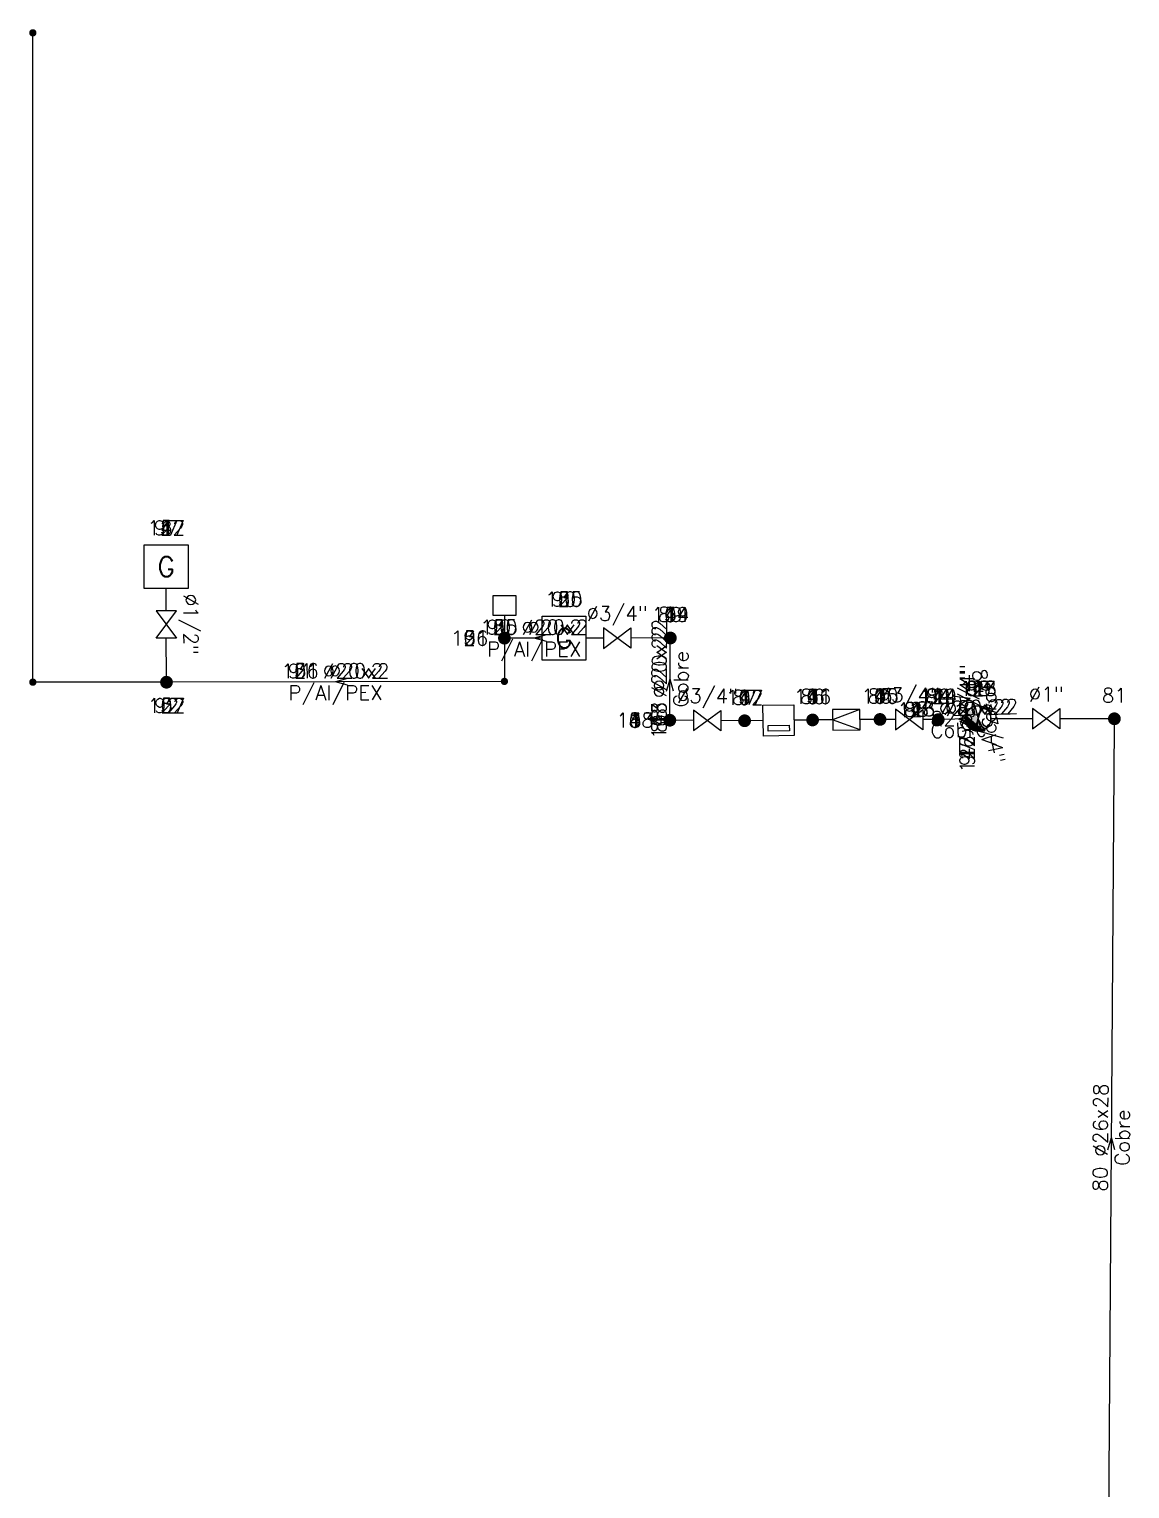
# Model space of a CAD drawing. Header units: metres. Extents: x -46.6 to 10.1, y -1.4 to 97.6.
# Drawn here: x 5.48 to 10.05, y 5.18 to 11.24 of the extents above; entities that cross this region are included whole.
import ezdxf
from ezdxf.enums import TextEntityAlignment as Align

# ---------------------------------------------------------------- set-up
doc = ezdxf.new("R2010")
doc.units = ezdxf.units.M
doc.header["$LTSCALE"] = 12.7
doc.layers.get('0').update_dxf_attribs({"linetype": 'CONTINUOUS'})
doc.layers.add('TEXTO_NUDOS', color=7, linetype='CONTINUOUS')
doc.layers.add('UNIFILAR', color=7, linetype='CONTINUOUS')
doc.layers.add('TEXTO_RAMAS', color=7, linetype='CONTINUOUS', lineweight=18)
doc.styles.add('ROMANS', font='Romans', dxfattribs={"height": 0.0635})

# ---------------------------------------------------------------- blocks, each defined once
blk = doc.blocks.new('CONEXION_PLANTAS_GAS')
at = {"color": 0, "linetype": 'Continuous'}
blk.add_circle((-0.004736, -0.005671), 1.5, dxfattribs=at)
for points in [[(-1.499779, 0.11617), (-1.504474, -0.033694), (0.363297, -1.459821), (0.216286, -1.489298)], [(-1.480147, 0.264817), (-1.499779, 0.11617), (0.506632, -1.415814), (0.363297, -1.459821)], [(-1.445772, 0.410761), (-1.480147, 0.264817), (0.644856, -1.357718), (0.506632, -1.415814)], [(-1.396999, 0.552544), (-1.445772, 0.410761), (0.77659, -1.286112), (0.644856, -1.357718)], [(-1.334315, 0.688749), (-1.396999, 0.552544), (0.900518, -1.201713), (0.77659, -1.286112)], [(-1.258346, 0.818016), (-1.334315, 0.688749), (1.0154, -1.105363), (0.900518, -1.201713)], [(-1.169852, 0.939054), (-1.258346, 0.818016), (1.047775, -1.074419), (1.0154, -1.105363)], [(-1.069716, 1.050651), (-1.169852, 0.939054), (-0.004736, -0.005671), (1.047775, -1.074419)], [(-1.504474, -0.033694), (-1.494184, -0.183278), (0.216286, -1.489298), (0.067066, -1.503952)], [(-1.494184, -0.183278), (-1.469012, -0.331087), (0.067066, -1.503952), (-0.082871, -1.503635)], [(-1.469012, -0.331087), (-1.429209, -0.475645), (-0.082871, -1.503635), (-0.232027, -1.488351)], [(-1.429209, -0.475645), (-1.375174, -0.615507), (-0.232027, -1.488351), (-0.378913, -1.458252)], [(-1.375174, -0.615507), (-1.307445, -0.749276), (-0.378913, -1.458252), (-0.52206, -1.41364)], [(-1.307445, -0.749276), (-1.226701, -0.875615), (-0.52206, -1.41364), (-0.660037, -1.35496)], [(-1.226701, -0.875615), (-1.133746, -0.993262), (-0.660037, -1.35496), (-0.791468, -1.282798)], [(-1.133746, -0.993262), (-1.029511, -1.101041), (-0.791468, -1.282798), (-0.915037, -1.197876)]]:
    blk.add_solid(points, dxfattribs=at)
blk = doc.blocks.new('NUDO_DERIVACION_GAS')
at = {"color": 0, "linetype": 'Continuous'}
for points in [[(-0.742494, 0.10584), (-0.749351, 0.031185), (-0.748721, -0.043781), (-0.749351, 0.031185)], [(-0.728219, 0.179437), (-0.742494, 0.10584), (-0.74061, -0.118309), (-0.748721, -0.043781)], [(-0.706667, 0.251241), (-0.728219, 0.179437), (-0.725099, -0.191656), (-0.74061, -0.118309)], [(-0.678054, 0.320535), (-0.706667, 0.251241), (-0.702343, -0.263087), (-0.725099, -0.191656)], [(-0.642667, 0.386626), (-0.678054, 0.320535), (-0.672569, -0.33189), (-0.702343, -0.263087)], [(-0.600858, 0.448854), (-0.642667, 0.386626), (-0.636075, -0.397377), (-0.672569, -0.33189)], [(-0.553045, 0.506597), (-0.600858, 0.448854), (-0.593226, -0.458893), (-0.636075, -0.397377)], [(-0.499707, 0.559279), (-0.553045, 0.506597), (-0.544449, -0.515825), (-0.593226, -0.458893)], [(-0.441376, 0.606372), (-0.499707, 0.559279), (-0.490233, -0.567602), (-0.544449, -0.515825)], [(-0.378635, 0.647407), (-0.441376, 0.606372), (-0.431118, -0.613708), (-0.490233, -0.567602)], [(-0.31211, 0.681973), (-0.378635, 0.647407), (-0.367696, -0.653682), (-0.431118, -0.613708)], [(-0.242467, 0.709725), (-0.31211, 0.681973), (-0.300599, -0.687124), (-0.367696, -0.653682)], [(-0.170402, 0.730386), (-0.242467, 0.709725), (-0.2305, -0.713702), (-0.300599, -0.687124)], [(-0.096633, 0.743749), (-0.170402, 0.730386), (-0.158097, -0.733148), (-0.2305, -0.713702)], [(-0.0219, 0.74968), (-0.096633, 0.743749), (-0.084114, -0.745268), (-0.158097, -0.733148)], [(0.053053, 0.748121), (-0.0219, 0.74968), (-0.009291, -0.749942), (-0.084114, -0.745268)], [(0.127475, 0.739087), (0.053053, 0.748121), (0.065624, -0.747123), (-0.009291, -0.749942)], [(0.200624, 0.722669), (0.127475, 0.739087), (0.139884, -0.736839), (0.065624, -0.747123)], [(0.271768, 0.699029), (0.200624, 0.722669), (0.212747, -0.719193), (0.139884, -0.736839)], [(0.340197, 0.668406), (0.271768, 0.699029), (0.283483, -0.694361), (0.212747, -0.719193)], [(0.405227, 0.631103), (0.340197, 0.668406), (0.351388, -0.662591), (0.283483, -0.694361)], [(0.466207, 0.587495), (0.405227, 0.631103), (0.415781, -0.624201), (0.351388, -0.662591)], [(0.52253, 0.538017), (0.466207, 0.587495), (0.47602, -0.579573), (0.415781, -0.624201)], [(0.573632, 0.483163), (0.52253, 0.538017), (0.531502, -0.529155), (0.47602, -0.579573)], [(0.619002, 0.423482), (0.573632, 0.483163), (0.581674, -0.47345), (0.531502, -0.529155)], [(0.658187, 0.359569), (0.619002, 0.423482), (0.626035, -0.413014), (0.581674, -0.47345)], [(0.690796, 0.292064), (0.658187, 0.359569), (0.66414, -0.348452), (0.626035, -0.413014)], [(0.716502, 0.22164), (0.690796, 0.292064), (0.695609, -0.280407), (0.66414, -0.348452)], [(0.73505, 0.149002), (0.716502, 0.22164), (0.720128, -0.209562), (0.695609, -0.280407)], [(0.746253, 0.074875), (0.73505, 0.149002), (0.737451, -0.136622), (0.720128, -0.209562)], [(0.75, 0), (0.746253, 0.074875), (0.747407, -0.062317), (0.737451, -0.136622)]]:
    blk.add_solid(points, dxfattribs=at)
blk = doc.blocks.new('LLAVE_PASO_GAS')
at = {"color": 0, "linetype": 'Continuous'}
for p, q in [((-1.5, 1.125), (1.5, -1.125)), ((1.5, 1.125), (-1.5, -1.125)), ((-1.5, -1.125), (-1.5, 1.125)), ((1.5, -1.125), (1.5, 1.125))]:
    blk.add_line(p, q, dxfattribs=at)
blk = doc.blocks.new('APARATO_GAS')
at = {"color": 0, "linetype": 'Continuous'}
for p, q in [((-1.125, 1.125), (1.125, 1.125)), ((-1.125, -1.125), (-1.125, 1.125)), ((1.125, 1.125), (1.125, -1.125)), ((1.125, -1.125), (-1.125, -1.125))]:
    blk.add_line(p, q, dxfattribs=at)
at = {"color": 0, "linetype": 'Continuous', "style": 'ROMANS'}
blk.add_text('G', height=1, dxfattribs=at).set_placement((0, -0.5), align=Align.CENTER)
blk = doc.blocks.new('NUDO_PASO_GAS')
at = {"color": 0, "linetype": 'Continuous'}
for points in [[(-0.742494, 0.10584), (-0.749351, 0.031185), (-0.748721, -0.043781), (-0.749351, 0.031185)], [(-0.728219, 0.179437), (-0.742494, 0.10584), (-0.74061, -0.118309), (-0.748721, -0.043781)], [(-0.706667, 0.251241), (-0.728219, 0.179437), (-0.725099, -0.191656), (-0.74061, -0.118309)], [(-0.678054, 0.320535), (-0.706667, 0.251241), (-0.702343, -0.263087), (-0.725099, -0.191656)], [(-0.642667, 0.386626), (-0.678054, 0.320535), (-0.672569, -0.33189), (-0.702343, -0.263087)], [(-0.600858, 0.448854), (-0.642667, 0.386626), (-0.636075, -0.397377), (-0.672569, -0.33189)], [(-0.553045, 0.506597), (-0.600858, 0.448854), (-0.593226, -0.458893), (-0.636075, -0.397377)], [(-0.499707, 0.559279), (-0.553045, 0.506597), (-0.544449, -0.515825), (-0.593226, -0.458893)], [(-0.441376, 0.606372), (-0.499707, 0.559279), (-0.490233, -0.567602), (-0.544449, -0.515825)], [(-0.378635, 0.647407), (-0.441376, 0.606372), (-0.431118, -0.613708), (-0.490233, -0.567602)], [(-0.31211, 0.681973), (-0.378635, 0.647407), (-0.367696, -0.653682), (-0.431118, -0.613708)], [(-0.242467, 0.709725), (-0.31211, 0.681973), (-0.300599, -0.687124), (-0.367696, -0.653682)], [(-0.170402, 0.730386), (-0.242467, 0.709725), (-0.2305, -0.713702), (-0.300599, -0.687124)], [(-0.096633, 0.743749), (-0.170402, 0.730386), (-0.158097, -0.733148), (-0.2305, -0.713702)], [(-0.0219, 0.74968), (-0.096633, 0.743749), (-0.084114, -0.745268), (-0.158097, -0.733148)], [(0.053053, 0.748121), (-0.0219, 0.74968), (-0.009291, -0.749942), (-0.084114, -0.745268)], [(0.127475, 0.739087), (0.053053, 0.748121), (0.065624, -0.747123), (-0.009291, -0.749942)], [(0.200624, 0.722669), (0.127475, 0.739087), (0.139884, -0.736839), (0.065624, -0.747123)], [(0.271768, 0.699029), (0.200624, 0.722669), (0.212747, -0.719193), (0.139884, -0.736839)], [(0.340197, 0.668406), (0.271768, 0.699029), (0.283483, -0.694361), (0.212747, -0.719193)], [(0.405227, 0.631103), (0.340197, 0.668406), (0.351388, -0.662591), (0.283483, -0.694361)], [(0.466207, 0.587495), (0.405227, 0.631103), (0.415781, -0.624201), (0.351388, -0.662591)], [(0.52253, 0.538017), (0.466207, 0.587495), (0.47602, -0.579573), (0.415781, -0.624201)], [(0.573632, 0.483163), (0.52253, 0.538017), (0.531502, -0.529155), (0.47602, -0.579573)], [(0.619002, 0.423482), (0.573632, 0.483163), (0.581674, -0.47345), (0.531502, -0.529155)], [(0.658187, 0.359569), (0.619002, 0.423482), (0.626035, -0.413014), (0.581674, -0.47345)], [(0.690796, 0.292064), (0.658187, 0.359569), (0.66414, -0.348452), (0.626035, -0.413014)], [(0.716502, 0.22164), (0.690796, 0.292064), (0.695609, -0.280407), (0.66414, -0.348452)], [(0.73505, 0.149002), (0.716502, 0.22164), (0.720128, -0.209562), (0.695609, -0.280407)], [(0.746253, 0.074875), (0.73505, 0.149002), (0.737451, -0.136622), (0.720128, -0.209562)], [(0.75, 0), (0.746253, 0.074875), (0.747407, -0.062317), (0.737451, -0.136622)]]:
    blk.add_solid(points, dxfattribs=at)
blk = doc.blocks.new('TOMA_PRESION_GAS')
at = {"color": 0, "linetype": 'Continuous'}
for p, q in [((-0.046683, 0.093739), (-0.046683, 0.17616)), ((-0.046683, 0.17616), (0.046683, 0.17616)), ((0.046683, 0.17616), (0.046683, 0.093739)), ((0.046683, 0.093739), (-0.046683, 0.093739)), ((0, 0.093739), (0, 0.0262))]:
    blk.add_line(p, q, dxfattribs=at)
for points in [[(-0.025977, 0.003703), (-0.026217, 0.001091), (-0.026195, -0.001532), (-0.026217, 0.001091)], [(-0.025477, 0.006278), (-0.025977, 0.003703), (-0.025911, -0.004139), (-0.026195, -0.001532)], [(-0.024723, 0.00879), (-0.025477, 0.006278), (-0.025368, -0.006705), (-0.025911, -0.004139)], [(-0.023722, 0.011214), (-0.024723, 0.00879), (-0.024572, -0.009204), (-0.025368, -0.006705)], [(-0.022484, 0.013526), (-0.023722, 0.011214), (-0.02353, -0.011611), (-0.024572, -0.009204)], [(-0.021021, 0.015704), (-0.022484, 0.013526), (-0.022254, -0.013903), (-0.02353, -0.011611)], [(-0.019349, 0.017724), (-0.021021, 0.015704), (-0.020754, -0.016055), (-0.022254, -0.013903)], [(-0.017483, 0.019567), (-0.019349, 0.017724), (-0.019048, -0.018047), (-0.020754, -0.016055)], [(-0.015442, 0.021214), (-0.017483, 0.019567), (-0.017151, -0.019858), (-0.019048, -0.018047)], [(-0.013247, 0.02265), (-0.015442, 0.021214), (-0.015083, -0.021471), (-0.017151, -0.019858)], [(-0.010919, 0.023859), (-0.013247, 0.02265), (-0.012864, -0.02287), (-0.015083, -0.021471)], [(-0.008483, 0.02483), (-0.010919, 0.023859), (-0.010517, -0.02404), (-0.012864, -0.02287)], [(-0.005962, 0.025553), (-0.008483, 0.02483), (-0.008064, -0.024969), (-0.010517, -0.02404)], [(-0.003381, 0.026021), (-0.005962, 0.025553), (-0.005531, -0.02565), (-0.008064, -0.024969)], [(-0.000766, 0.026228), (-0.003381, 0.026021), (-0.002943, -0.026074), (-0.005531, -0.02565)], [(0.001856, 0.026174), (-0.000766, 0.026228), (-0.000325, -0.026237), (-0.002943, -0.026074)], [(0.00446, 0.025858), (0.001856, 0.026174), (0.002296, -0.026139), (-0.000325, -0.026237)], [(0.007019, 0.025283), (0.00446, 0.025858), (0.004894, -0.025779), (0.002296, -0.026139)], [(0.009508, 0.024456), (0.007019, 0.025283), (0.007443, -0.025162), (0.004894, -0.025779)], [(0.011902, 0.023385), (0.009508, 0.024456), (0.009918, -0.024293), (0.007443, -0.025162)], [(0.014177, 0.02208), (0.011902, 0.023385), (0.012294, -0.023181), (0.009918, -0.024293)], [(0.016311, 0.020554), (0.014177, 0.02208), (0.014546, -0.021838), (0.012294, -0.023181)], [(0.018281, 0.018823), (0.016311, 0.020554), (0.016654, -0.020277), (0.014546, -0.021838)], [(0.020069, 0.016904), (0.018281, 0.018823), (0.018595, -0.018513), (0.016654, -0.020277)], [(0.021656, 0.014816), (0.020069, 0.016904), (0.02035, -0.016564), (0.018595, -0.018513)], [(0.023027, 0.01258), (0.021656, 0.014816), (0.021902, -0.01445), (0.02035, -0.016564)], [(0.024168, 0.010218), (0.023027, 0.01258), (0.023235, -0.012191), (0.021902, -0.01445)], [(0.025067, 0.007754), (0.024168, 0.010218), (0.024336, -0.00981), (0.023235, -0.012191)], [(0.025716, 0.005213), (0.025067, 0.007754), (0.025194, -0.007332), (0.024336, -0.00981)], [(0.026108, 0.00262), (0.025716, 0.005213), (0.0258, -0.00478), (0.025194, -0.007332)], [(0.026239, 0), (0.026108, 0.00262), (0.026149, -0.00218), (0.0258, -0.00478)]]:
    blk.add_solid(points, dxfattribs=at)
blk = doc.blocks.new('VALVULA_REG_PRESION_GAS')
at = {"color": 0, "linetype": 'Continuous'}
for p, q in [((-1.50002, 1.125), (1.49998, 0)), ((1.49998, 1.125), (-1.50002, 1.125)), ((-1.50002, 1.125), (-1.50002, -1.125)), ((-1.50002, -1.125), (1.49998, 0)), ((1.49998, -1.125), (1.49998, 1.125)), ((-1.50002, -1.125), (1.49998, -1.125))]:
    blk.add_line(p, q, dxfattribs=at)
blk = doc.blocks.new('CONTADOR_GAS')
at = {"color": 0, "linetype": 'Continuous'}
for p, q in [((-1.125, 1.125), (1.125, 1.125)), ((-1.125, -1.125), (-1.125, 1.125)), ((1.125, 1.125), (1.125, -1.125)), ((-0.775, 0.775), (0.775, 0.775)), ((-0.775, 0.367113), (-0.775, 0.775)), ((0.775, 0.367113), (-0.775, 0.367113)), ((0.775, 0.775), (0.775, 0.367113)), ((1.125, -1.125), (-1.125, -1.125))]:
    blk.add_line(p, q, dxfattribs=at)

msp = doc.modelspace()

# ---------------------------------------------------------------- linework, layer by layer
at = {"layer": 'UNIFILAR', "color": 30, "linetype": 'Continuous'}
for p, q in [((5.4905, 8.5474, -10.1718), (5.4905, 11.2138, -10.1718)), ((5.4905, 8.5474, -7.5469), (5.4905, 11.2138, -7.5469)), ((5.4905, 8.5474, -4.9221), (5.4905, 11.2138, -4.9221)), ((5.4905, 8.5474, -2.2972), (5.4905, 11.2138, -2.2972)), ((5.4905, 8.5474, 0.3277), (5.4905, 11.2138, 0.3277)), ((6.0449, 8.8288, -10.1718), (6.0446, 8.921, -10.1718)), ((6.0449, 8.8288, -7.5469), (6.0446, 8.921, -7.5469)), ((6.0449, 8.8288, -4.9221), (6.0446, 8.921, -4.9221)), ((6.0449, 8.8288, -2.2972), (6.0446, 8.921, -2.2972)), ((6.0449, 8.8288, 0.3277), (6.0446, 8.921, 0.3277)), ((7.624, 8.7293, -10.1718), (7.5735, 8.7151, -10.1718)), ((7.624, 8.7293, -7.5469), (7.5735, 8.7151, -7.5469)), ((7.624, 8.7293, -4.9221), (7.5735, 8.7151, -4.9221)), ((7.624, 8.7293, -2.2972), (7.5735, 8.7151, -2.2972)), ((7.624, 8.7293, 0.3277), (7.5735, 8.7151, 0.3277)), ((6.0457, 8.5586, -10.1718), (6.0452, 8.7152, -10.1718)), ((6.0457, 8.5586, -7.5469), (6.0452, 8.7152, -7.5469)), ((6.0457, 8.5586, -4.9221), (6.0452, 8.7152, -4.9221)), ((6.0457, 8.5586, -2.2972), (6.0452, 8.7152, -2.2972)), ((6.0457, 8.5586, 0.3277), (6.0452, 8.7152, 0.3277)), ((7.4498, 8.6887, -10.1718), (7.4498, 8.5506, -10.1718)), ((7.4498, 8.6887, -7.5469), (7.4498, 8.5506, -7.5469)), ((7.4498, 8.6887, -4.9221), (7.4498, 8.5506, -4.9221)), ((7.4498, 8.6887, -2.2972), (7.4498, 8.5506, -2.2972)), ((7.4498, 8.6887, 0.3277), (7.4498, 8.5506, 0.3277)), ((7.6063, 8.7151, -10.1718), (7.4763, 8.7151, -10.1718)), ((7.6063, 8.7151, -7.5469), (7.4763, 8.7151, -7.5469)), ((7.6063, 8.7151, -4.9221), (7.4763, 8.7151, -4.9221)), ((7.6063, 8.7151, -2.2972), (7.4763, 8.7151, -2.2972)), ((7.6063, 8.7151, 0.3277), (7.4763, 8.7151, 0.3277)), ((7.624, 8.701, -10.1718), (7.5735, 8.7151, -10.1718)), ((7.624, 8.701, -7.5469), (7.5735, 8.7151, -7.5469)), ((7.624, 8.701, -4.9221), (7.5735, 8.7151, -4.9221)), ((7.624, 8.701, -2.2972), (7.5735, 8.7151, -2.2972)), ((7.624, 8.701, 0.3277), (7.5735, 8.7151, 0.3277)), ((7.8614, 8.7154, -10.1718), (7.788, 8.7153, -10.1718)), ((7.8614, 8.7154, -7.5469), (7.788, 8.7153, -7.5469)), ((7.8614, 8.7154, -4.9221), (7.788, 8.7153, -4.9221)), ((7.8614, 8.7154, -2.2972), (7.788, 8.7153, -2.2972)), ((7.8614, 8.7154, 0.3277), (7.788, 8.7153, 0.3277)), ((8.1128, 8.7158, -10.1718), (7.975, 8.7156, -10.1718)), ((8.1128, 8.7158, -7.5469), (7.975, 8.7156, -7.5469)), ((8.1128, 8.7158, -4.9221), (7.975, 8.7156, -4.9221)), ((8.1128, 8.7158, -2.2972), (7.975, 8.7156, -2.2972)), ((8.1128, 8.7158, 0.3277), (7.975, 8.7156, 0.3277)), ((8.1373, 8.4008, -10.1718), (8.1391, 8.6893, -10.1718)), ((8.1373, 8.4008, -7.5469), (8.1391, 8.6893, -7.5469)), ((8.1373, 8.4008, -4.9221), (8.1391, 8.6893, -4.9221)), ((8.1373, 8.4008, -2.2972), (8.1391, 8.6893, -2.2972)), ((8.1373, 8.4008, 0.3277), (8.1391, 8.6893, 0.3277)), ((6.7982, 8.5481, -10.1718), (6.7478, 8.5338, -10.1718)), ((6.7982, 8.5481, -7.5469), (6.7478, 8.5338, -7.5469)), ((6.7982, 8.5481, -4.9221), (6.7478, 8.5338, -4.9221)), ((6.7982, 8.5481, -2.2972), (6.7478, 8.5338, -2.2972)), ((6.7982, 8.5481, 0.3277), (6.7478, 8.5338, 0.3277)), ((6.0193, 8.5321, -10.1718), (5.5057, 8.5323, -10.1718)), ((6.0193, 8.5321, -7.5469), (5.5057, 8.5323, -7.5469)), ((6.0193, 8.5321, -4.9221), (5.5057, 8.5323, -4.9221)), ((6.0193, 8.5321, -2.2972), (5.5057, 8.5323, -2.2972)), ((6.0193, 8.5321, 0.3277), (5.5057, 8.5323, 0.3277)), ((7.4347, 8.5355, -10.1718), (6.0723, 8.5322, -10.1718)), ((7.4347, 8.5355, -7.5469), (6.0723, 8.5322, -7.5469)), ((7.4347, 8.5355, -4.9221), (6.0723, 8.5322, -4.9221)), ((7.4347, 8.5355, -2.2972), (6.0723, 8.5322, -2.2972)), ((7.4347, 8.5355, 0.3277), (6.0723, 8.5322, 0.3277)), ((6.7983, 8.5198, -10.1718), (6.7478, 8.5338, -10.1718)), ((6.7983, 8.5198, -7.5469), (6.7478, 8.5338, -7.5469)), ((6.7983, 8.5198, -4.9221), (6.7478, 8.5338, -4.9221)), ((6.7983, 8.5198, -2.2972), (6.7478, 8.5338, -2.2972)), ((6.7983, 8.5198, 0.3277), (6.7478, 8.5338, 0.3277)), ((8.1238, 8.4947, -10.1718), (8.1382, 8.5451, -10.1718)), ((8.1238, 8.4947, -7.5469), (8.1382, 8.5451, -7.5469)), ((8.1238, 8.4947, -4.9221), (8.1382, 8.5451, -4.9221)), ((8.1238, 8.4947, -2.2972), (8.1382, 8.5451, -2.2972)), ((8.1238, 8.4947, 0.3277), (8.1382, 8.5451, 0.3277)), ((8.152, 8.4945, -10.1718), (8.1382, 8.5451, -10.1718)), ((8.152, 8.4945, -7.5469), (8.1382, 8.5451, -7.5469)), ((8.152, 8.4945, -4.9221), (8.1382, 8.5451, -4.9221)), ((8.152, 8.4945, -2.2972), (8.1382, 8.5451, -2.2972)), ((8.152, 8.4945, 0.3277), (8.1382, 8.5451, 0.3277)), ((9.4036, 8.4325, -8.9098), (9.4177, 8.382, -8.8593)), ((9.4036, 8.4325, -1.0352), (9.4177, 8.382, -0.9848)), ((9.4036, 8.4325, -6.285), (9.4177, 8.382, -6.2345)), ((9.4318, 8.4325, -8.9098), (9.4177, 8.382, -8.8593)), ((9.4318, 8.4325, -1.0352), (9.4177, 8.382, -0.9848)), ((9.4318, 8.4325, -6.285), (9.4177, 8.382, -6.2345)), ((8.2356, 8.3736, -10.1718), (8.1636, 8.3741, -10.1718)), ((8.2356, 8.3736, -7.5469), (8.1636, 8.3741, -7.5469)), ((8.2356, 8.3736, -4.9221), (8.1636, 8.3741, -4.9221)), ((8.2356, 8.3736, -2.2972), (8.1636, 8.3741, -2.2972)), ((8.2356, 8.3736, 0.3277), (8.1636, 8.3741, 0.3277)), ((8.4212, 8.3722, -10.1718), (8.3492, 8.3727, -10.1718)), ((8.4212, 8.3722, -7.5469), (8.3492, 8.3727, -7.5469)), ((8.4212, 8.3722, -4.9221), (8.3492, 8.3727, -4.9221)), ((8.4212, 8.3722, -2.2972), (8.3492, 8.3727, -2.2972)), ((8.4212, 8.3722, 0.3277), (8.3492, 8.3727, 0.3277)), ((8.5248, 8.3729, -10.1718), (8.4742, 8.3723, -10.1718)), ((8.5248, 8.3729, -7.5469), (8.4742, 8.3723, -7.5469)), ((8.5248, 8.3729, -4.9221), (8.4742, 8.3723, -4.9221)), ((8.5248, 8.3729, -2.2972), (8.4742, 8.3723, -2.2972)), ((8.5248, 8.3729, 0.3277), (8.4742, 8.3723, 0.3277)), ((8.7038, 8.375, -10.1718), (8.6532, 8.3744, -10.1718)), ((8.7038, 8.375, -7.5469), (8.6532, 8.3744, -7.5469)), ((8.7038, 8.375, -4.9221), (8.6532, 8.3744, -4.9221)), ((8.7038, 8.375, -2.2972), (8.6532, 8.3744, -2.2972)), ((8.7038, 8.375, 0.3277), (8.6532, 8.3744, 0.3277)), ((8.8135, 8.3759, -10.1718), (8.7568, 8.3755, -10.1718)), ((8.8135, 8.3759, -7.5469), (8.7568, 8.3755, -7.5469)), ((8.8135, 8.3759, -4.9221), (8.7568, 8.3755, -4.9221)), ((8.8135, 8.3759, -2.2972), (8.7568, 8.3755, -2.2972)), ((8.8135, 8.3759, 0.3277), (8.7568, 8.3755, 0.3277)), ((8.9838, 8.3773, -10.1718), (8.9271, 8.3768, -10.1718)), ((8.9838, 8.3773, -7.5469), (8.9271, 8.3768, -7.5469)), ((8.9838, 8.3773, -4.9221), (8.9271, 8.3768, -4.9221)), ((8.9838, 8.3773, -2.2972), (8.9271, 8.3768, -2.2972)), ((8.9838, 8.3773, 0.3277), (8.9271, 8.3768, 0.3277)), ((9.0745, 8.3773, -10.1718), (9.0368, 8.3774, -10.1718)), ((9.0745, 8.3773, -7.5469), (9.0368, 8.3774, -7.5469)), ((9.0745, 8.3773, -4.9221), (9.0368, 8.3774, -4.9221)), ((9.0745, 8.3773, -2.2972), (9.0368, 8.3774, -2.2972)), ((9.0745, 8.3773, 0.3277), (9.0368, 8.3774, 0.3277)), ((9.2257, 8.3768, -10.1718), (9.1881, 8.3769, -10.1718)), ((9.2257, 8.3768, -7.5469), (9.1881, 8.3769, -7.5469)), ((9.2257, 8.3768, -4.9221), (9.1881, 8.3769, -4.9221)), ((9.2257, 8.3768, -2.2972), (9.1881, 8.3769, -2.2972)), ((9.2257, 8.3768, 0.3277), (9.1881, 8.3769, 0.3277)), ((9.3647, 8.3803, -10.1718), (9.2787, 8.3775, -10.1718)), ((9.3647, 8.3803, -7.5469), (9.2787, 8.3775, -7.5469)), ((9.3647, 8.3803, -4.9221), (9.2787, 8.3775, -4.9221)), ((9.3647, 8.3803, -2.2972), (9.2787, 8.3775, -2.2972)), ((9.3647, 8.3803, 0.3277), (9.2787, 8.3775, 0.3277)), ((9.385, 8.3951, -10.1718), (9.335, 8.3793, -10.1718)), ((9.385, 8.3951, -7.5469), (9.335, 8.3793, -7.5469)), ((9.385, 8.3951, -4.9221), (9.335, 8.3793, -4.9221)), ((9.385, 8.3951, -2.2972), (9.335, 8.3793, -2.2972)), ((9.385, 8.3951, 0.3277), (9.335, 8.3793, 0.3277)), ((9.3859, 8.3668, -10.1718), (9.335, 8.3793, -10.1718)), ((9.3859, 8.3668, -7.5469), (9.335, 8.3793, -7.5469)), ((9.3859, 8.3668, -4.9221), (9.335, 8.3793, -4.9221)), ((9.3859, 8.3668, -2.2972), (9.335, 8.3793, -2.2972)), ((9.3859, 8.3668, 0.3277), (9.335, 8.3793, 0.3277)), ((9.4036, 8.3315, -3.6601), (9.4177, 8.382, -3.6096)), ((9.4144, 8.329, -11.4842), (9.4178, 8.3814, -11.4337)), ((9.418, 8.3807, -12.6957), (9.4177, 8.382, -10.1718)), ((9.418, 8.3807, -12.6957), (9.4177, 8.382, -10.1718)), ((9.4177, 8.382, -10.1718), (9.4177, 8.382, -7.5469)), ((9.4177, 8.382, -10.1718), (9.4177, 8.382, -7.5469)), ((9.4177, 8.382, -2.2972), (9.4177, 8.382, 0.3277)), ((9.4177, 8.382, -2.2972), (9.4177, 8.382, 0.3277)), ((9.4177, 8.382, -4.9221), (9.4177, 8.382, -2.2972)), ((9.4177, 8.382, -4.9221), (9.4177, 8.382, -2.2972)), ((9.4318, 8.3315, -3.6601), (9.4177, 8.382, -3.6096)), ((9.4177, 8.382, -7.5469), (9.4177, 8.382, -4.9221)), ((9.4177, 8.382, -7.5469), (9.4177, 8.382, -4.9221)), ((9.4421, 8.3349, -11.4842), (9.4178, 8.3814, -11.4337)), ((9.6442, 8.3805, -12.6957), (9.471, 8.3807, -12.6957)), ((9.9576, 8.3803, -12.6957), (9.7578, 8.3805, -12.6957)), ((9.9597, 4.9279, -12.6957), (9.9839, 8.3538, -12.6957)), ((9.9573, 6.5905, -12.6957), (9.9718, 6.6408, -12.6957)), ((9.9856, 6.5903, -12.6957), (9.9718, 6.6408, -12.6957))]:
    msp.add_line(p, q, dxfattribs=at)

# ---------------------------------------------------------------- block references
at = {"layer": 'UNIFILAR', "color": 30, "linetype": 'Continuous', "zscale": 1.00956003066}
for name, p, xscale, yscale in [('NUDO_PASO_GAS', (5.4905, 11.2289, -10.1718), 0.0201912006132, 0.0201912006132), ('NUDO_PASO_GAS', (5.4905, 11.2289, -7.5469), 0.0201912006132, 0.0201912006132), ('NUDO_PASO_GAS', (5.4905, 11.2289, -4.9221), 0.0201912006132, 0.0201912006132), ('NUDO_PASO_GAS', (5.4905, 11.2289, -2.2972), 0.0201912006132, 0.0201912006132), ('NUDO_PASO_GAS', (5.4905, 11.2289, 0.3277), 0.0201912006132, 0.0201912006132), ('APARATO_GAS', (6.0444, 9.0118, -10.1718), 0.08076480245279999, 0.08076480245279999), ('APARATO_GAS', (6.0444, 9.0118, -7.5469), 0.08076480245279999, 0.08076480245279999), ('APARATO_GAS', (6.0444, 9.0118, -4.9221), 0.08076480245279999, 0.08076480245279999), ('APARATO_GAS', (6.0444, 9.0118, -2.2972), 0.08076480245279999, 0.08076480245279999), ('APARATO_GAS', (6.0444, 9.0118, 0.3277), 0.08076480245279999, 0.08076480245279999), ('TOMA_PRESION_GAS', (7.4498, 8.7151, -10.1718), 1.00956003066, 1.00956003066), ('TOMA_PRESION_GAS', (7.4498, 8.7151, -7.5469), 1.00956003066, 1.00956003066), ('TOMA_PRESION_GAS', (7.4498, 8.7151, -4.9221), 1.00956003066, 1.00956003066), ('TOMA_PRESION_GAS', (7.4498, 8.7151, -2.2972), 1.00956003066, 1.00956003066), ('TOMA_PRESION_GAS', (7.4498, 8.7151, 0.3277), 1.00956003066, 1.00956003066), ('APARATO_GAS', (7.6972, 8.7151, -10.1718), 0.08076480245279999, 0.08076480245279999), ('APARATO_GAS', (7.6972, 8.7151, -7.5469), 0.08076480245279999, 0.08076480245279999), ('APARATO_GAS', (7.6972, 8.7151, -4.9221), 0.08076480245279999, 0.08076480245279999), ('APARATO_GAS', (7.6972, 8.7151, -2.2972), 0.08076480245279999, 0.08076480245279999), ('APARATO_GAS', (7.6972, 8.7151, 0.3277), 0.08076480245279999, 0.08076480245279999), ('NUDO_DERIVACION_GAS', (8.1393, 8.7158, -10.1718), 0.0353346010731, 0.0353346010731), ('NUDO_DERIVACION_GAS', (8.1393, 8.7158, -7.5469), 0.0353346010731, 0.0353346010731), ('NUDO_DERIVACION_GAS', (8.1393, 8.7158, -4.9221), 0.0353346010731, 0.0353346010731), ('NUDO_DERIVACION_GAS', (8.1393, 8.7158, -2.2972), 0.0353346010731, 0.0353346010731), ('NUDO_DERIVACION_GAS', (8.1393, 8.7158, 0.3277), 0.0353346010731, 0.0353346010731), ('NUDO_PASO_GAS', (5.4905, 8.5323, -10.1718), 0.0201912006132, 0.0201912006132), ('NUDO_PASO_GAS', (5.4905, 8.5323, -7.5469), 0.0201912006132, 0.0201912006132), ('NUDO_PASO_GAS', (5.4905, 8.5323, -4.9221), 0.0201912006132, 0.0201912006132), ('NUDO_PASO_GAS', (5.4905, 8.5323, -2.2972), 0.0201912006132, 0.0201912006132), ('NUDO_PASO_GAS', (5.4905, 8.5323, 0.3277), 0.0201912006132, 0.0201912006132), ('NUDO_DERIVACION_GAS', (6.0458, 8.5321, -10.1718), 0.0353346010731, 0.0353346010731), ('NUDO_DERIVACION_GAS', (6.0458, 8.5321, -7.5469), 0.0353346010731, 0.0353346010731), ('NUDO_DERIVACION_GAS', (6.0458, 8.5321, -4.9221), 0.0353346010731, 0.0353346010731), ('NUDO_DERIVACION_GAS', (6.0458, 8.5321, -2.2972), 0.0353346010731, 0.0353346010731), ('NUDO_DERIVACION_GAS', (6.0458, 8.5321, 0.3277), 0.0353346010731, 0.0353346010731), ('NUDO_PASO_GAS', (7.4498, 8.5355, -10.1718), 0.0201912006132, 0.0201912006132), ('NUDO_PASO_GAS', (7.4498, 8.5355, -7.5469), 0.0201912006132, 0.0201912006132), ('NUDO_PASO_GAS', (7.4498, 8.5355, -4.9221), 0.0201912006132, 0.0201912006132), ('NUDO_PASO_GAS', (7.4498, 8.5355, -2.2972), 0.0201912006132, 0.0201912006132), ('NUDO_PASO_GAS', (7.4498, 8.5355, 0.3277), 0.0201912006132, 0.0201912006132), ('CONEXION_PLANTAS_GAS', (9.4177, 8.382, -10.1718), 0.0353346010731, 0.0353346010731), ('CONEXION_PLANTAS_GAS', (9.4177, 8.382, -7.5469), 0.0353346010731, 0.0353346010731), ('CONEXION_PLANTAS_GAS', (9.4177, 8.382, -4.9221), 0.0353346010731, 0.0353346010731), ('CONEXION_PLANTAS_GAS', (9.4177, 8.382, -2.2972), 0.0353346010731, 0.0353346010731), ('CONEXION_PLANTAS_GAS', (9.4177, 8.382, 0.3277), 0.0353346010731, 0.0353346010731), ('CONEXION_PLANTAS_GAS', (9.418, 8.3807, -12.6957), 0.0353346010731, 0.0353346010731), ('NUDO_DERIVACION_GAS', (8.1371, 8.3743, -10.1718), 0.0353346010731, 0.0353346010731), ('NUDO_DERIVACION_GAS', (8.1371, 8.3743, -7.5469), 0.0353346010731, 0.0353346010731), ('NUDO_DERIVACION_GAS', (8.1371, 8.3743, -4.9221), 0.0353346010731, 0.0353346010731), ('NUDO_DERIVACION_GAS', (8.1371, 8.3743, -2.2972), 0.0353346010731, 0.0353346010731), ('NUDO_DERIVACION_GAS', (8.1371, 8.3743, 0.3277), 0.0353346010731, 0.0353346010731), ('NUDO_DERIVACION_GAS', (8.4477, 8.372, -10.1718), 0.0353346010731, 0.0353346010731), ('NUDO_DERIVACION_GAS', (8.4477, 8.372, -7.5469), 0.0353346010731, 0.0353346010731), ('NUDO_DERIVACION_GAS', (8.4477, 8.372, -4.9221), 0.0353346010731, 0.0353346010731), ('NUDO_DERIVACION_GAS', (8.4477, 8.372, -2.2972), 0.0353346010731, 0.0353346010731), ('NUDO_DERIVACION_GAS', (8.4477, 8.372, 0.3277), 0.0353346010731, 0.0353346010731), ('NUDO_DERIVACION_GAS', (8.7303, 8.3753, -10.1718), 0.0353346010731, 0.0353346010731), ('NUDO_DERIVACION_GAS', (8.7303, 8.3753, -7.5469), 0.0353346010731, 0.0353346010731), ('NUDO_DERIVACION_GAS', (8.7303, 8.3753, -4.9221), 0.0353346010731, 0.0353346010731), ('NUDO_DERIVACION_GAS', (8.7303, 8.3753, -2.2972), 0.0353346010731, 0.0353346010731), ('NUDO_DERIVACION_GAS', (8.7303, 8.3753, 0.3277), 0.0353346010731, 0.0353346010731), ('NUDO_DERIVACION_GAS', (9.0103, 8.3775, -10.1718), 0.0353346010731, 0.0353346010731), ('NUDO_DERIVACION_GAS', (9.0103, 8.3775, -7.5469), 0.0353346010731, 0.0353346010731), ('NUDO_DERIVACION_GAS', (9.0103, 8.3775, -4.9221), 0.0353346010731, 0.0353346010731), ('NUDO_DERIVACION_GAS', (9.0103, 8.3775, -2.2972), 0.0353346010731, 0.0353346010731), ('NUDO_DERIVACION_GAS', (9.0103, 8.3775, 0.3277), 0.0353346010731, 0.0353346010731), ('NUDO_DERIVACION_GAS', (9.2522, 8.3767, -10.1718), 0.0353346010731, 0.0353346010731), ('NUDO_DERIVACION_GAS', (9.2522, 8.3767, -7.5469), 0.0353346010731, 0.0353346010731), ('NUDO_DERIVACION_GAS', (9.2522, 8.3767, -4.9221), 0.0353346010731, 0.0353346010731), ('NUDO_DERIVACION_GAS', (9.2522, 8.3767, -2.2972), 0.0353346010731, 0.0353346010731), ('NUDO_DERIVACION_GAS', (9.2522, 8.3767, 0.3277), 0.0353346010731, 0.0353346010731), ('NUDO_DERIVACION_GAS', (9.9841, 8.3803, -12.6957), 0.0353346010731, 0.0353346010731)]:
    msp.add_blockref(name, p, dxfattribs=dict(at, xscale=xscale, yscale=yscale))
for name, p, xscale, yscale, rotation in [('LLAVE_PASO_GAS', (6.0451, 8.772, -10.1718), 0.03785850114974999, 0.03785850114974999, 90.16578799999998), ('LLAVE_PASO_GAS', (6.0451, 8.772, -7.5469), 0.03785850114974999, 0.03785850114974999, 90.16578799999998), ('LLAVE_PASO_GAS', (6.0451, 8.772, -4.9221), 0.03785850114974999, 0.03785850114974999, 90.16578799999998), ('LLAVE_PASO_GAS', (6.0451, 8.772, -2.2972), 0.03785850114974999, 0.03785850114974999, 90.16578799999998), ('LLAVE_PASO_GAS', (6.0451, 8.772, 0.3277), 0.03785850114974999, 0.03785850114974999, 90.16578799999998), ('LLAVE_PASO_GAS', (7.9182, 8.7155, -10.1718), 0.03785850114974999, 0.03785850114974999, 180.088708), ('LLAVE_PASO_GAS', (7.9182, 8.7155, -7.5469), 0.03785850114974999, 0.03785850114974999, 180.088708), ('LLAVE_PASO_GAS', (7.9182, 8.7155, -4.9221), 0.03785850114974999, 0.03785850114974999, 180.088708), ('LLAVE_PASO_GAS', (7.9182, 8.7155, -2.2972), 0.03785850114974999, 0.03785850114974999, 180.088708), ('LLAVE_PASO_GAS', (7.9182, 8.7155, 0.3277), 0.03785850114974999, 0.03785850114974999, 180.088708), ('CONTADOR_GAS', (8.589, 8.3736, -10.1718), 0.05704014173228999, 0.05704014173228999, 180.674776), ('CONTADOR_GAS', (8.589, 8.3736, -7.5469), 0.05704014173228999, 0.05704014173228999, 180.674776), ('CONTADOR_GAS', (8.589, 8.3736, -4.9221), 0.05704014173228999, 0.05704014173228999, 180.674776), ('CONTADOR_GAS', (8.589, 8.3736, -2.2972), 0.05704014173228999, 0.05704014173228999, 180.674776), ('CONTADOR_GAS', (8.589, 8.3736, 0.3277), 0.05704014173228999, 0.05704014173228999, 180.674776), ('LLAVE_PASO_GAS', (8.2924, 8.3731, -10.1718), 0.03785850114974999, 0.03785850114974999, 179.567205), ('LLAVE_PASO_GAS', (8.2924, 8.3731, -7.5469), 0.03785850114974999, 0.03785850114974999, 179.567205), ('LLAVE_PASO_GAS', (8.2924, 8.3731, -4.9221), 0.03785850114974999, 0.03785850114974999, 179.567205), ('LLAVE_PASO_GAS', (8.2924, 8.3731, -2.2972), 0.03785850114974999, 0.03785850114974999, 179.567205), ('LLAVE_PASO_GAS', (8.2924, 8.3731, 0.3277), 0.03785850114974999, 0.03785850114974999, 179.567205), ('VALVULA_REG_PRESION_GAS', (8.8703, 8.3764, -10.1718), 0.03785850114974999, 0.03785850114974999, 180.45019), ('VALVULA_REG_PRESION_GAS', (8.8703, 8.3764, -7.5469), 0.03785850114974999, 0.03785850114974999, 180.45019), ('VALVULA_REG_PRESION_GAS', (8.8703, 8.3764, -4.9221), 0.03785850114974999, 0.03785850114974999, 180.45019), ('VALVULA_REG_PRESION_GAS', (8.8703, 8.3764, -2.2972), 0.03785850114974999, 0.03785850114974999, 180.45019), ('VALVULA_REG_PRESION_GAS', (8.8703, 8.3764, 0.3277), 0.03785850114974999, 0.03785850114974999, 180.45019), ('LLAVE_PASO_GAS', (9.1313, 8.3771, -10.1718), 0.03785850114974999, 0.03785850114974999, 179.811089), ('LLAVE_PASO_GAS', (9.1313, 8.3771, -7.5469), 0.03785850114974999, 0.03785850114974999, 179.811089), ('LLAVE_PASO_GAS', (9.1313, 8.3771, -4.9221), 0.03785850114974999, 0.03785850114974999, 179.811089), ('LLAVE_PASO_GAS', (9.1313, 8.3771, -2.2972), 0.03785850114974999, 0.03785850114974999, 179.811089), ('LLAVE_PASO_GAS', (9.1313, 8.3771, 0.3277), 0.03785850114974999, 0.03785850114974999, 179.811089), ('LLAVE_PASO_GAS', (9.701, 8.3805, -12.6957), 0.03785850114974999, 0.03785850114974999, 179.955093)]:
    msp.add_blockref(name, p, dxfattribs=dict(at, xscale=xscale, yscale=yscale, rotation=rotation))

# ---------------------------------------------------------------- texts
at = {"layer": 'TEXTO_NUDOS', "color": 30, "linetype": 'Continuous', "style": 'ROMANS'}
for s, p in [('112', (6.0444, 9.1431, -7.5469)), ('127', (6.0444, 9.1431, -4.9221)), ('142', (6.0444, 9.1431, -2.2972)), ('157', (6.0444, 9.1431, 0.3277)), ('97', (6.0444, 9.1431, -10.1718)), ('105', (7.6972, 8.8464, -7.5469)), ('120', (7.6972, 8.8464, -4.9221)), ('135', (7.6972, 8.8464, -2.2972)), ('150', (7.6972, 8.8464, 0.3277)), ('90', (7.6972, 8.8464, -10.1718)), ('104', (8.1393, 8.7827, -7.5469)), ('119', (8.1393, 8.7827, -4.9221)), ('134', (8.1393, 8.7827, -2.2972)), ('149', (8.1393, 8.7827, 0.3277)), ('89', (8.1393, 8.7827, -10.1718)), ('102', (8.4477, 8.4388, -7.5469)), ('117', (8.4477, 8.4388, -4.9221)), ('132', (8.4477, 8.4388, -2.2972)), ('147', (8.4477, 8.4388, 0.3277)), ('87', (8.4477, 8.4388, -10.1718)), ('101', (8.7303, 8.4422, -7.5469)), ('116', (8.7303, 8.4422, -4.9221)), ('131', (8.7303, 8.4422, -2.2972)), ('146', (8.7303, 8.4422, 0.3277)), ('86', (8.7303, 8.4422, -10.1718)), ('100', (9.0103, 8.4444, -7.5469)), ('115', (9.0103, 8.4444, -4.9221)), ('130', (9.0103, 8.4444, -2.2972)), ('145', (9.0103, 8.4444, 0.3277)), ('85', (9.0103, 8.4444, -10.1718)), ('114', (9.2522, 8.4436, -4.9221)), ('129', (9.2522, 8.4436, -2.2972)), ('144', (9.2522, 8.4436, 0.3277)), ('84', (9.2522, 8.4436, -10.1718)), ('99', (9.2522, 8.4436, -7.5469)), ('113', (9.4177, 8.4754, -4.9221)), ('128', (9.4177, 8.4754, -2.2972)), ('143', (9.4177, 8.4754, 0.3277)), ('83', (9.4177, 8.4754, -10.1718)), ('98', (9.4177, 8.4754, -7.5469)), ('81', (9.9841, 8.4472, -12.6957))]:
    msp.add_text(s, height=0.06057, dxfattribs=at).set_placement(p, align=Align.CENTER)
for s, p in [('106', (7.383, 8.7151, -7.5469)), ('121', (7.383, 8.7151, -4.9221)), ('136', (7.383, 8.7151, -2.2972)), ('151', (7.383, 8.7151, 0.3277)), ('91', (7.383, 8.7151, -10.1718)), ('103', (8.0703, 8.3743, -7.5469)), ('118', (8.0703, 8.3743, -4.9221)), ('133', (8.0703, 8.3743, -2.2972)), ('148', (8.0703, 8.3743, 0.3277)), ('88', (8.0703, 8.3743, -10.1718)), ('82', (9.3246, 8.3807, -12.6957))]:
    msp.add_text(s, height=0.06057, dxfattribs=at).set_placement(p, align=Align.MIDDLE_RIGHT)
for s, p in [('107', (6.0458, 8.4653, -7.5469)), ('122', (6.0458, 8.4653, -4.9221)), ('137', (6.0458, 8.4653, -2.2972)), ('152', (6.0458, 8.4653, 0.3277)), ('92', (6.0458, 8.4653, -10.1718))]:
    msp.add_text(s, height=0.06057, dxfattribs=at).set_placement(p, align=Align.TOP_CENTER)
at = {"layer": 'TEXTO_RAMAS', "color": 30, "linetype": 'Continuous', "style": 'ROMANS'}
for s, rotation, p in [('Ø1/2"', 270.16579, (6.117, 8.7722, -10.1718)), ('Ø1/2"', 270.16579, (6.117, 8.7722, -7.5469)), ('Ø1/2"', 270.16579, (6.117, 8.7722, -4.9221)), ('Ø1/2"', 270.16579, (6.117, 8.7722, -2.2972)), ('Ø1/2"', 270.16579, (6.117, 8.7722, 0.3277)), ('Ø3/4"', 0.08871, (7.9181, 8.7874, -10.1718)), ('Ø3/4"', 0.08871, (7.9181, 8.7874, -7.5469)), ('Ø3/4"', 0.08871, (7.9181, 8.7874, -4.9221)), ('Ø3/4"', 0.08871, (7.9181, 8.7874, -2.2972)), ('Ø3/4"', 0.08871, (7.9181, 8.7874, 0.3277)), ('103 Ø20x22', 89.64351, (8.1231, 8.5452, -7.5469)), ('118 Ø20x22', 89.64351, (8.1231, 8.5452, -4.9221)), ('133 Ø20x22', 89.64351, (8.1231, 8.5452, -2.2972)), ('148 Ø20x22', 89.64351, (8.1231, 8.5452, 0.3277)), ('88 Ø20x22', 89.64351, (8.1231, 8.5452, -10.1718)), ('106 Ø20x2', 0.13746, (6.7478, 8.549, -7.5469)), ('121 Ø20x2', 0.13746, (6.7478, 8.549, -4.9221)), ('136 Ø20x2', 0.13746, (6.7478, 8.549, -2.2972)), ('151 Ø20x2', 0.13746, (6.7478, 8.549, 0.3277)), ('91 Ø20x2', 0.13746, (6.7478, 8.549, -10.1718)), ('142 Ø3/4"', 90, (9.4026, 8.382, -0.9848)), ('127 Ø3/4"', 90, (9.4026, 8.382, -3.6096)), ('112 Ø3/4"', 90, (9.4026, 8.382, -6.2345)), ('97 Ø3/4"', 90, (9.4026, 8.382, -8.8593)), ('82 Ø3/4"', 281.89003, (9.4326, 8.3845, -11.4337)), ('Ø3/4"', 359.5672, (8.293, 8.4451, -10.1718)), ('Ø3/4"', 359.5672, (8.293, 8.4451, -7.5469)), ('Ø3/4"', 359.5672, (8.293, 8.4451, -4.9221)), ('Ø3/4"', 359.5672, (8.293, 8.4451, -2.2972)), ('Ø3/4"', 359.5672, (8.293, 8.4451, 0.3277)), ('Ø3/4"', 359.81109, (9.1315, 8.449, -10.1718)), ('Ø3/4"', 359.81109, (9.1315, 8.449, -7.5469)), ('Ø3/4"', 359.81109, (9.1315, 8.449, -4.9221)), ('Ø3/4"', 359.81109, (9.1315, 8.449, -2.2972)), ('Ø3/4"', 359.81109, (9.1315, 8.449, 0.3277)), ('Ø1"', 359.95509, (9.7011, 8.4524, -12.6957)), ('113 Ø20x22', 1.8328, (9.3345, 8.3945, -4.9221)), ('128 Ø20x22', 1.8328, (9.3345, 8.3945, -2.2972)), ('143 Ø20x22', 1.8328, (9.3345, 8.3945, 0.3277)), ('98 Ø20x22', 1.8328, (9.3345, 8.3945, -7.5469)), ('83 Ø20x22', 1.8328, (9.3345, 8.3945, -10.1718)), ('80 Ø26x28', 89.59415, (9.9566, 6.6409, -12.6957))]:
    msp.add_text(s, height=0.06057, rotation=rotation, dxfattribs=at).set_placement(p, align=Align.CENTER)
for s, p in [('105 Ø20x2', (7.5735, 8.7303, -7.5469)), ('120 Ø20x2', (7.5735, 8.7303, -4.9221)), ('135 Ø20x2', (7.5735, 8.7303, -2.2972)), ('150 Ø20x2', (7.5735, 8.7303, 0.3277)), ('90 Ø20x2', (7.5735, 8.7303, -10.1718))]:
    msp.add_text(s, height=0.06057, dxfattribs=at).set_placement(p, align=Align.CENTER)
for p in [(7.5735, 8.7, -10.1718), (7.5735, 8.7, -7.5469), (7.5735, 8.7, -4.9221), (7.5735, 8.7, -2.2972), (7.5735, 8.7, 0.3277)]:
    msp.add_text('P/Al/PEX', height=0.06057, dxfattribs=at).set_placement(p, align=Align.TOP_CENTER)
for s, rotation, p in [('Cobre', 89.64351, (8.1533, 8.545, -10.1718)), ('Cobre', 89.64351, (8.1533, 8.545, -7.5469)), ('Cobre', 89.64351, (8.1533, 8.545, -4.9221)), ('Cobre', 89.64351, (8.1533, 8.545, -2.2972)), ('Cobre', 89.64351, (8.1533, 8.545, 0.3277)), ('P/Al/PEX', 0.13746, (6.7478, 8.5187, -10.1718)), ('P/Al/PEX', 0.13746, (6.7478, 8.5187, -7.5469)), ('P/Al/PEX', 0.13746, (6.7478, 8.5187, -4.9221)), ('P/Al/PEX', 0.13746, (6.7478, 8.5187, -2.2972)), ('P/Al/PEX', 0.13746, (6.7478, 8.5187, 0.3277)), ('Acero', 281.89003, (9.403, 8.3782, -11.4337)), ('Acero', 90, (9.4328, 8.382, -8.8593)), ('Acero', 90, (9.4328, 8.382, -0.9848)), ('Acero', 90, (9.4328, 8.382, -3.6096)), ('Acero', 90, (9.4328, 8.382, -6.2345)), ('Cobre', 1.8328, (9.3354, 8.3642, -10.1718)), ('Cobre', 1.8328, (9.3354, 8.3642, -7.5469)), ('Cobre', 1.8328, (9.3354, 8.3642, -4.9221)), ('Cobre', 1.8328, (9.3354, 8.3642, -2.2972)), ('Cobre', 1.8328, (9.3354, 8.3642, 0.3277)), ('Cobre', 89.59415, (9.9869, 6.6407, -12.6957))]:
    msp.add_text(s, height=0.06057, rotation=rotation, dxfattribs=at).set_placement(p, align=Align.TOP_CENTER)

doc.saveas('drawing.dxf')
